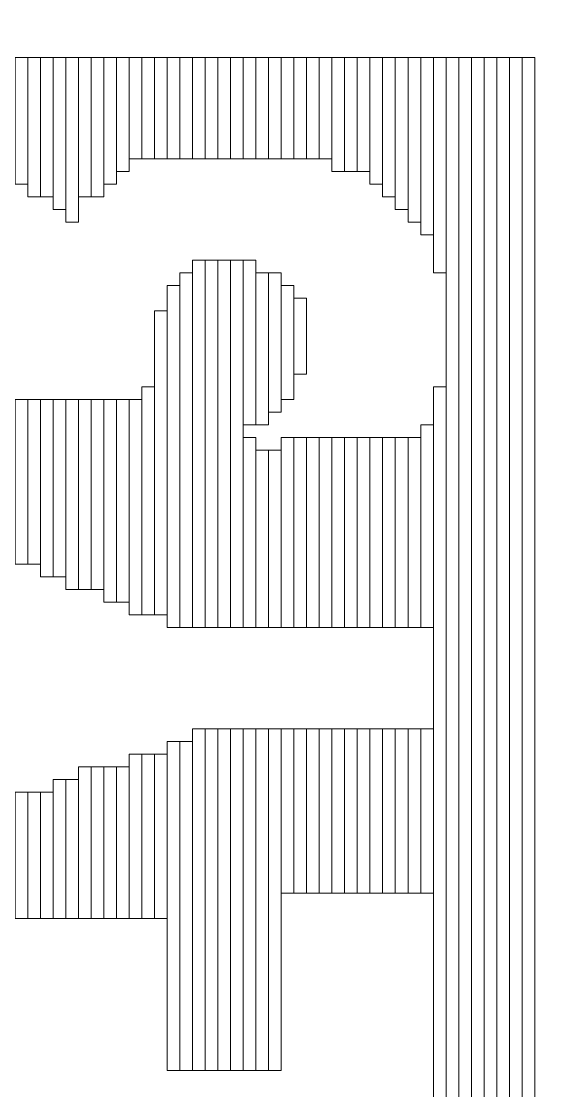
# Model space of a CAD drawing. Header units: millimetres. Extents: x -86 to 67, y -55 to 52.
# Drawn here: x 15.208 to 16.28, y -48.822 to -46.678 of the extents above; entities that cross this region are included whole.
import ezdxf

# ---------------------------------------------------------------- set-up
doc = ezdxf.new("R2010")
doc.units = ezdxf.units.MM
doc.header["$MEASUREMENT"] = 0
doc.layers.add('BG_OUTLINE', color=7, linetype='Continuous')
doc.layers.add('MA_PEN3', color=7, linetype='Continuous')

msp = doc.modelspace()

# ---------------------------------------------------------------- linework, layer by layer
at = {"layer": 'BG_OUTLINE', "color": 3, "lineweight": 9}
msp.add_open_spline([(-60.0926, 34.7331), (-60.0926, 34.7331), (63.7724, 34.7331), (63.7724, 34.7331), (63.7724, 34.7331), (64.585, 34.7336), (65.3646, 34.4113), (65.9396, 33.837), (65.9396, 33.837), (66.5146, 33.2627), (66.8379, 32.4797), (66.8384, 31.667), (66.8384, 31.667), (66.8384, 31.667), (66.8412, -52.28), (66.8412, -52.28), (66.8412, -52.28), (66.8412, -52.28), (66.8384, -52.1933), (66.8384, -52.1933), (66.8384, -52.1933), (66.8389, -53.006), (66.5166, -53.7856), (65.9424, -54.3606), (65.9424, -54.3606), (65.3681, -54.9356), (64.585, -55.2589), (63.7724, -55.2594), (63.7724, -55.2594), (63.7724, -55.2594), (-60.1869, -55.2594), (-60.1869, -55.2594), (-60.1869, -55.2594), (-60.1869, -55.2594), (-60.0853, -55.2518), (-60.0853, -55.2518), (-60.0853, -55.2518), (-60.8979, -55.2523), (-61.6775, -54.9299), (-62.2525, -54.3557), (-62.2525, -54.3557), (-62.8275, -53.7814), (-63.1508, -52.9984), (-63.1513, -52.1857), (-63.1513, -52.1857), (-63.1513, -52.1857), (-63.1587, 31.667), (-63.1587, 31.667), (-63.1587, 31.667), (-63.1592, 32.4797), (-62.8369, 33.2593), (-62.2626, 33.8343), (-62.2626, 33.8343), (-61.6883, 34.4093), (-60.9053, 34.7326), (-60.0926, 34.7331)], degree=3, knots=[0, 0, 0, 0, 0.071429, 0.071429, 0.071429, 0.071429, 0.142857, 0.142857, 0.142857, 0.142857, 0.214286, 0.214286, 0.214286, 0.214286, 0.285714, 0.285714, 0.285714, 0.285714, 0.357143, 0.357143, 0.357143, 0.357143, 0.428571, 0.428571, 0.428571, 0.428571, 0.5, 0.5, 0.5, 0.5, 0.571429, 0.571429, 0.571429, 0.571429, 0.642857, 0.642857, 0.642857, 0.642857, 0.714286, 0.714286, 0.714286, 0.714286, 0.785714, 0.785714, 0.785714, 0.785714, 0.857143, 0.857143, 0.857143, 0.857143, 0.928571, 0.928571, 0.928571, 0.928571, 1, 1, 1, 1], dxfattribs=at)
at = {"layer": 'MA_PEN3', "color": 5, "lineweight": 9}
for points in [[(15.2206, -47.0044), (15.2206, -47.0044), (15.1952, -47.0044), (15.1952, -47.0044), (15.1952, -47.0044), (15.1952, -47.0044), (15.1952, -46.7504), (15.1952, -46.7504), (15.1952, -46.7504), (15.1952, -46.7504), (15.2206, -46.7504), (15.2206, -46.7504), (15.2206, -46.7504), (15.2206, -46.7504), (15.2206, -47.0044), (15.2206, -47.0044)], [(15.246, -47.0298), (15.246, -47.0298), (15.2206, -47.0298), (15.2206, -47.0298), (15.2206, -47.0298), (15.2206, -47.0298), (15.2206, -46.7504), (15.2206, -46.7504), (15.2206, -46.7504), (15.2206, -46.7504), (15.246, -46.7504), (15.246, -46.7504), (15.246, -46.7504), (15.246, -46.7504), (15.246, -47.0298), (15.246, -47.0298)], [(15.2714, -47.0298), (15.2714, -47.0298), (15.246, -47.0298), (15.246, -47.0298), (15.246, -47.0298), (15.246, -47.0298), (15.246, -46.7504), (15.246, -46.7504), (15.246, -46.7504), (15.246, -46.7504), (15.2714, -46.7504), (15.2714, -46.7504), (15.2714, -46.7504), (15.2714, -46.7504), (15.2714, -47.0298), (15.2714, -47.0298)], [(15.2968, -47.0552), (15.2968, -47.0552), (15.2714, -47.0552), (15.2714, -47.0552), (15.2714, -47.0552), (15.2714, -47.0552), (15.2714, -46.7504), (15.2714, -46.7504), (15.2714, -46.7504), (15.2714, -46.7504), (15.2968, -46.7504), (15.2968, -46.7504), (15.2968, -46.7504), (15.2968, -46.7504), (15.2968, -47.0552), (15.2968, -47.0552)], [(15.3222, -47.0806), (15.3222, -47.0806), (15.2968, -47.0806), (15.2968, -47.0806), (15.2968, -47.0806), (15.2968, -47.0806), (15.2968, -46.7504), (15.2968, -46.7504), (15.2968, -46.7504), (15.2968, -46.7504), (15.3222, -46.7504), (15.3222, -46.7504), (15.3222, -46.7504), (15.3222, -46.7504), (15.3222, -47.0806), (15.3222, -47.0806)], [(15.3476, -47.0298), (15.3476, -47.0298), (15.3222, -47.0298), (15.3222, -47.0298), (15.3222, -47.0298), (15.3222, -47.0298), (15.3222, -46.7504), (15.3222, -46.7504), (15.3222, -46.7504), (15.3222, -46.7504), (15.3476, -46.7504), (15.3476, -46.7504), (15.3476, -46.7504), (15.3476, -46.7504), (15.3476, -47.0298), (15.3476, -47.0298)], [(15.373, -47.0298), (15.373, -47.0298), (15.3476, -47.0298), (15.3476, -47.0298), (15.3476, -47.0298), (15.3476, -47.0298), (15.3476, -46.7504), (15.3476, -46.7504), (15.3476, -46.7504), (15.3476, -46.7504), (15.373, -46.7504), (15.373, -46.7504), (15.373, -46.7504), (15.373, -46.7504), (15.373, -47.0298), (15.373, -47.0298)], [(15.3984, -47.0044), (15.3984, -47.0044), (15.373, -47.0044), (15.373, -47.0044), (15.373, -47.0044), (15.373, -47.0044), (15.373, -46.7504), (15.373, -46.7504), (15.373, -46.7504), (15.373, -46.7504), (15.3984, -46.7504), (15.3984, -46.7504), (15.3984, -46.7504), (15.3984, -46.7504), (15.3984, -47.0044), (15.3984, -47.0044)], [(15.4238, -46.979), (15.4238, -46.979), (15.3984, -46.979), (15.3984, -46.979), (15.3984, -46.979), (15.3984, -46.979), (15.3984, -46.7504), (15.3984, -46.7504), (15.3984, -46.7504), (15.3984, -46.7504), (15.4238, -46.7504), (15.4238, -46.7504), (15.4238, -46.7504), (15.4238, -46.7504), (15.4238, -46.979), (15.4238, -46.979)], [(15.4492, -46.9536), (15.4492, -46.9536), (15.4238, -46.9536), (15.4238, -46.9536), (15.4238, -46.9536), (15.4238, -46.9536), (15.4238, -46.7504), (15.4238, -46.7504), (15.4238, -46.7504), (15.4238, -46.7504), (15.4492, -46.7504), (15.4492, -46.7504), (15.4492, -46.7504), (15.4492, -46.7504), (15.4492, -46.9536), (15.4492, -46.9536)], [(15.4746, -46.9536), (15.4746, -46.9536), (15.4492, -46.9536), (15.4492, -46.9536), (15.4492, -46.9536), (15.4492, -46.9536), (15.4492, -46.7504), (15.4492, -46.7504), (15.4492, -46.7504), (15.4492, -46.7504), (15.4746, -46.7504), (15.4746, -46.7504), (15.4746, -46.7504), (15.4746, -46.7504), (15.4746, -46.9536), (15.4746, -46.9536)], [(15.5, -46.9536), (15.5, -46.9536), (15.4746, -46.9536), (15.4746, -46.9536), (15.4746, -46.9536), (15.4746, -46.9536), (15.4746, -46.7504), (15.4746, -46.7504), (15.4746, -46.7504), (15.4746, -46.7504), (15.5, -46.7504), (15.5, -46.7504), (15.5, -46.7504), (15.5, -46.7504), (15.5, -46.9536), (15.5, -46.9536)], [(15.5254, -46.9536), (15.5254, -46.9536), (15.5, -46.9536), (15.5, -46.9536), (15.5, -46.9536), (15.5, -46.9536), (15.5, -46.7504), (15.5, -46.7504), (15.5, -46.7504), (15.5, -46.7504), (15.5254, -46.7504), (15.5254, -46.7504), (15.5254, -46.7504), (15.5254, -46.7504), (15.5254, -46.9536), (15.5254, -46.9536)], [(15.5508, -46.9536), (15.5508, -46.9536), (15.5254, -46.9536), (15.5254, -46.9536), (15.5254, -46.9536), (15.5254, -46.9536), (15.5254, -46.7504), (15.5254, -46.7504), (15.5254, -46.7504), (15.5254, -46.7504), (15.5508, -46.7504), (15.5508, -46.7504), (15.5508, -46.7504), (15.5508, -46.7504), (15.5508, -46.9536), (15.5508, -46.9536)], [(15.5762, -46.9536), (15.5762, -46.9536), (15.5508, -46.9536), (15.5508, -46.9536), (15.5508, -46.9536), (15.5508, -46.9536), (15.5508, -46.7504), (15.5508, -46.7504), (15.5508, -46.7504), (15.5508, -46.7504), (15.5762, -46.7504), (15.5762, -46.7504), (15.5762, -46.7504), (15.5762, -46.7504), (15.5762, -46.9536), (15.5762, -46.9536)], [(15.6016, -46.9536), (15.6016, -46.9536), (15.5762, -46.9536), (15.5762, -46.9536), (15.5762, -46.9536), (15.5762, -46.9536), (15.5762, -46.7504), (15.5762, -46.7504), (15.5762, -46.7504), (15.5762, -46.7504), (15.6016, -46.7504), (15.6016, -46.7504), (15.6016, -46.7504), (15.6016, -46.7504), (15.6016, -46.9536), (15.6016, -46.9536)], [(15.627, -46.9536), (15.627, -46.9536), (15.6016, -46.9536), (15.6016, -46.9536), (15.6016, -46.9536), (15.6016, -46.9536), (15.6016, -46.7504), (15.6016, -46.7504), (15.6016, -46.7504), (15.6016, -46.7504), (15.627, -46.7504), (15.627, -46.7504), (15.627, -46.7504), (15.627, -46.7504), (15.627, -46.9536), (15.627, -46.9536)], [(15.6524, -46.9536), (15.6524, -46.9536), (15.627, -46.9536), (15.627, -46.9536), (15.627, -46.9536), (15.627, -46.9536), (15.627, -46.7504), (15.627, -46.7504), (15.627, -46.7504), (15.627, -46.7504), (15.6524, -46.7504), (15.6524, -46.7504), (15.6524, -46.7504), (15.6524, -46.7504), (15.6524, -46.9536), (15.6524, -46.9536)], [(15.6778, -46.9536), (15.6778, -46.9536), (15.6524, -46.9536), (15.6524, -46.9536), (15.6524, -46.9536), (15.6524, -46.9536), (15.6524, -46.7504), (15.6524, -46.7504), (15.6524, -46.7504), (15.6524, -46.7504), (15.6778, -46.7504), (15.6778, -46.7504), (15.6778, -46.7504), (15.6778, -46.7504), (15.6778, -46.9536), (15.6778, -46.9536)], [(15.7032, -46.9536), (15.7032, -46.9536), (15.6778, -46.9536), (15.6778, -46.9536), (15.6778, -46.9536), (15.6778, -46.9536), (15.6778, -46.7504), (15.6778, -46.7504), (15.6778, -46.7504), (15.6778, -46.7504), (15.7032, -46.7504), (15.7032, -46.7504), (15.7032, -46.7504), (15.7032, -46.7504), (15.7032, -46.9536), (15.7032, -46.9536)], [(15.7286, -46.9536), (15.7286, -46.9536), (15.7032, -46.9536), (15.7032, -46.9536), (15.7032, -46.9536), (15.7032, -46.9536), (15.7032, -46.7504), (15.7032, -46.7504), (15.7032, -46.7504), (15.7032, -46.7504), (15.7286, -46.7504), (15.7286, -46.7504), (15.7286, -46.7504), (15.7286, -46.7504), (15.7286, -46.9536), (15.7286, -46.9536)], [(15.754, -46.9536), (15.754, -46.9536), (15.7286, -46.9536), (15.7286, -46.9536), (15.7286, -46.9536), (15.7286, -46.9536), (15.7286, -46.7504), (15.7286, -46.7504), (15.7286, -46.7504), (15.7286, -46.7504), (15.754, -46.7504), (15.754, -46.7504), (15.754, -46.7504), (15.754, -46.7504), (15.754, -46.9536), (15.754, -46.9536)], [(15.7794, -46.9536), (15.7794, -46.9536), (15.754, -46.9536), (15.754, -46.9536), (15.754, -46.9536), (15.754, -46.9536), (15.754, -46.7504), (15.754, -46.7504), (15.754, -46.7504), (15.754, -46.7504), (15.7794, -46.7504), (15.7794, -46.7504), (15.7794, -46.7504), (15.7794, -46.7504), (15.7794, -46.9536), (15.7794, -46.9536)], [(15.8048, -46.9536), (15.8048, -46.9536), (15.7794, -46.9536), (15.7794, -46.9536), (15.7794, -46.9536), (15.7794, -46.9536), (15.7794, -46.7504), (15.7794, -46.7504), (15.7794, -46.7504), (15.7794, -46.7504), (15.8048, -46.7504), (15.8048, -46.7504), (15.8048, -46.7504), (15.8048, -46.7504), (15.8048, -46.9536), (15.8048, -46.9536)], [(15.8302, -46.9536), (15.8302, -46.9536), (15.8048, -46.9536), (15.8048, -46.9536), (15.8048, -46.9536), (15.8048, -46.9536), (15.8048, -46.7504), (15.8048, -46.7504), (15.8048, -46.7504), (15.8048, -46.7504), (15.8302, -46.7504), (15.8302, -46.7504), (15.8302, -46.7504), (15.8302, -46.7504), (15.8302, -46.9536), (15.8302, -46.9536)], [(15.8556, -46.979), (15.8556, -46.979), (15.8302, -46.979), (15.8302, -46.979), (15.8302, -46.979), (15.8302, -46.979), (15.8302, -46.7504), (15.8302, -46.7504), (15.8302, -46.7504), (15.8302, -46.7504), (15.8556, -46.7504), (15.8556, -46.7504), (15.8556, -46.7504), (15.8556, -46.7504), (15.8556, -46.979), (15.8556, -46.979)], [(15.881, -46.979), (15.881, -46.979), (15.8556, -46.979), (15.8556, -46.979), (15.8556, -46.979), (15.8556, -46.979), (15.8556, -46.7504), (15.8556, -46.7504), (15.8556, -46.7504), (15.8556, -46.7504), (15.881, -46.7504), (15.881, -46.7504), (15.881, -46.7504), (15.881, -46.7504), (15.881, -46.979), (15.881, -46.979)], [(15.9064, -46.979), (15.9064, -46.979), (15.881, -46.979), (15.881, -46.979), (15.881, -46.979), (15.881, -46.979), (15.881, -46.7504), (15.881, -46.7504), (15.881, -46.7504), (15.881, -46.7504), (15.9064, -46.7504), (15.9064, -46.7504), (15.9064, -46.7504), (15.9064, -46.7504), (15.9064, -46.979), (15.9064, -46.979)], [(15.9318, -47.0044), (15.9318, -47.0044), (15.9064, -47.0044), (15.9064, -47.0044), (15.9064, -47.0044), (15.9064, -47.0044), (15.9064, -46.7504), (15.9064, -46.7504), (15.9064, -46.7504), (15.9064, -46.7504), (15.9318, -46.7504), (15.9318, -46.7504), (15.9318, -46.7504), (15.9318, -46.7504), (15.9318, -47.0044), (15.9318, -47.0044)], [(15.9572, -47.0298), (15.9572, -47.0298), (15.9318, -47.0298), (15.9318, -47.0298), (15.9318, -47.0298), (15.9318, -47.0298), (15.9318, -46.7504), (15.9318, -46.7504), (15.9318, -46.7504), (15.9318, -46.7504), (15.9572, -46.7504), (15.9572, -46.7504), (15.9572, -46.7504), (15.9572, -46.7504), (15.9572, -47.0298), (15.9572, -47.0298)], [(15.9826, -47.0552), (15.9826, -47.0552), (15.9572, -47.0552), (15.9572, -47.0552), (15.9572, -47.0552), (15.9572, -47.0552), (15.9572, -46.7504), (15.9572, -46.7504), (15.9572, -46.7504), (15.9572, -46.7504), (15.9826, -46.7504), (15.9826, -46.7504), (15.9826, -46.7504), (15.9826, -46.7504), (15.9826, -47.0552), (15.9826, -47.0552)], [(16.008, -47.0806), (16.008, -47.0806), (15.9826, -47.0806), (15.9826, -47.0806), (15.9826, -47.0806), (15.9826, -47.0806), (15.9826, -46.7504), (15.9826, -46.7504), (15.9826, -46.7504), (15.9826, -46.7504), (16.008, -46.7504), (16.008, -46.7504), (16.008, -46.7504), (16.008, -46.7504), (16.008, -47.0806), (16.008, -47.0806)], [(16.0334, -47.106), (16.0334, -47.106), (16.008, -47.106), (16.008, -47.106), (16.008, -47.106), (16.008, -47.106), (16.008, -46.7504), (16.008, -46.7504), (16.008, -46.7504), (16.008, -46.7504), (16.0334, -46.7504), (16.0334, -46.7504), (16.0334, -46.7504), (16.0334, -46.7504), (16.0334, -47.106), (16.0334, -47.106)], [(16.0588, -47.1822), (16.0588, -47.1822), (16.0334, -47.1822), (16.0334, -47.1822), (16.0334, -47.1822), (16.0334, -47.1822), (16.0334, -46.7504), (16.0334, -46.7504), (16.0334, -46.7504), (16.0334, -46.7504), (16.0588, -46.7504), (16.0588, -46.7504), (16.0588, -46.7504), (16.0588, -46.7504), (16.0588, -47.1822), (16.0588, -47.1822)], [(16.0842, -51.805), (16.0842, -51.805), (16.0588, -51.805), (16.0588, -51.805), (16.0588, -51.805), (16.0588, -51.805), (16.0588, -46.7504), (16.0588, -46.7504), (16.0588, -46.7504), (16.0588, -46.7504), (16.0842, -46.7504), (16.0842, -46.7504), (16.0842, -46.7504), (16.0842, -46.7504), (16.0842, -51.805), (16.0842, -51.805)], [(16.1096, -51.805), (16.1096, -51.805), (16.0842, -51.805), (16.0842, -51.805), (16.0842, -51.805), (16.0842, -51.805), (16.0842, -46.7504), (16.0842, -46.7504), (16.0842, -46.7504), (16.0842, -46.7504), (16.1096, -46.7504), (16.1096, -46.7504), (16.1096, -46.7504), (16.1096, -46.7504), (16.1096, -51.805), (16.1096, -51.805)], [(16.135, -51.805), (16.135, -51.805), (16.1096, -51.805), (16.1096, -51.805), (16.1096, -51.805), (16.1096, -51.805), (16.1096, -46.7504), (16.1096, -46.7504), (16.1096, -46.7504), (16.1096, -46.7504), (16.135, -46.7504), (16.135, -46.7504), (16.135, -46.7504), (16.135, -46.7504), (16.135, -51.805), (16.135, -51.805)], [(16.1604, -51.805), (16.1604, -51.805), (16.135, -51.805), (16.135, -51.805), (16.135, -51.805), (16.135, -51.805), (16.135, -46.7504), (16.135, -46.7504), (16.135, -46.7504), (16.135, -46.7504), (16.1604, -46.7504), (16.1604, -46.7504), (16.1604, -46.7504), (16.1604, -46.7504), (16.1604, -51.805), (16.1604, -51.805)], [(16.1858, -51.805), (16.1858, -51.805), (16.1604, -51.805), (16.1604, -51.805), (16.1604, -51.805), (16.1604, -51.805), (16.1604, -46.7504), (16.1604, -46.7504), (16.1604, -46.7504), (16.1604, -46.7504), (16.1858, -46.7504), (16.1858, -46.7504), (16.1858, -46.7504), (16.1858, -46.7504), (16.1858, -51.805), (16.1858, -51.805)], [(16.2112, -51.805), (16.2112, -51.805), (16.1858, -51.805), (16.1858, -51.805), (16.1858, -51.805), (16.1858, -51.805), (16.1858, -46.7504), (16.1858, -46.7504), (16.1858, -46.7504), (16.1858, -46.7504), (16.2112, -46.7504), (16.2112, -46.7504), (16.2112, -46.7504), (16.2112, -46.7504), (16.2112, -51.805), (16.2112, -51.805)], [(16.2366, -51.805), (16.2366, -51.805), (16.2112, -51.805), (16.2112, -51.805), (16.2112, -51.805), (16.2112, -51.805), (16.2112, -46.7504), (16.2112, -46.7504), (16.2112, -46.7504), (16.2112, -46.7504), (16.2366, -46.7504), (16.2366, -46.7504), (16.2366, -46.7504), (16.2366, -46.7504), (16.2366, -51.805), (16.2366, -51.805)], [(15.5762, -47.8934), (15.5762, -47.8934), (15.5508, -47.8934), (15.5508, -47.8934), (15.5508, -47.8934), (15.5508, -47.8934), (15.5508, -47.1568), (15.5508, -47.1568), (15.5508, -47.1568), (15.5508, -47.1568), (15.5762, -47.1568), (15.5762, -47.1568), (15.5762, -47.1568), (15.5762, -47.1568), (15.5762, -47.8934), (15.5762, -47.8934)], [(15.6016, -47.8934), (15.6016, -47.8934), (15.5762, -47.8934), (15.5762, -47.8934), (15.5762, -47.8934), (15.5762, -47.8934), (15.5762, -47.1568), (15.5762, -47.1568), (15.5762, -47.1568), (15.5762, -47.1568), (15.6016, -47.1568), (15.6016, -47.1568), (15.6016, -47.1568), (15.6016, -47.1568), (15.6016, -47.8934), (15.6016, -47.8934)], [(15.627, -47.8934), (15.627, -47.8934), (15.6016, -47.8934), (15.6016, -47.8934), (15.6016, -47.8934), (15.6016, -47.8934), (15.6016, -47.1568), (15.6016, -47.1568), (15.6016, -47.1568), (15.6016, -47.1568), (15.627, -47.1568), (15.627, -47.1568), (15.627, -47.1568), (15.627, -47.1568), (15.627, -47.8934), (15.627, -47.8934)], [(15.6524, -47.8934), (15.6524, -47.8934), (15.627, -47.8934), (15.627, -47.8934), (15.627, -47.8934), (15.627, -47.8934), (15.627, -47.1568), (15.627, -47.1568), (15.627, -47.1568), (15.627, -47.1568), (15.6524, -47.1568), (15.6524, -47.1568), (15.6524, -47.1568), (15.6524, -47.1568), (15.6524, -47.8934), (15.6524, -47.8934)], [(15.6778, -47.487), (15.6778, -47.487), (15.6524, -47.487), (15.6524, -47.487), (15.6524, -47.487), (15.6524, -47.487), (15.6524, -47.1568), (15.6524, -47.1568), (15.6524, -47.1568), (15.6524, -47.1568), (15.6778, -47.1568), (15.6778, -47.1568), (15.6778, -47.1568), (15.6778, -47.1568), (15.6778, -47.487), (15.6778, -47.487)], [(15.5508, -47.8934), (15.5508, -47.8934), (15.5254, -47.8934), (15.5254, -47.8934), (15.5254, -47.8934), (15.5254, -47.8934), (15.5254, -47.1822), (15.5254, -47.1822), (15.5254, -47.1822), (15.5254, -47.1822), (15.5508, -47.1822), (15.5508, -47.1822), (15.5508, -47.1822), (15.5508, -47.1822), (15.5508, -47.8934), (15.5508, -47.8934)], [(15.7032, -47.487), (15.7032, -47.487), (15.6778, -47.487), (15.6778, -47.487), (15.6778, -47.487), (15.6778, -47.487), (15.6778, -47.1822), (15.6778, -47.1822), (15.6778, -47.1822), (15.6778, -47.1822), (15.7032, -47.1822), (15.7032, -47.1822), (15.7032, -47.1822), (15.7032, -47.1822), (15.7032, -47.487), (15.7032, -47.487)], [(15.7286, -47.4616), (15.7286, -47.4616), (15.7032, -47.4616), (15.7032, -47.4616), (15.7032, -47.4616), (15.7032, -47.4616), (15.7032, -47.1822), (15.7032, -47.1822), (15.7032, -47.1822), (15.7032, -47.1822), (15.7286, -47.1822), (15.7286, -47.1822), (15.7286, -47.1822), (15.7286, -47.1822), (15.7286, -47.4616), (15.7286, -47.4616)], [(15.5254, -47.8934), (15.5254, -47.8934), (15.5, -47.8934), (15.5, -47.8934), (15.5, -47.8934), (15.5, -47.8934), (15.5, -47.2076), (15.5, -47.2076), (15.5, -47.2076), (15.5, -47.2076), (15.5254, -47.2076), (15.5254, -47.2076), (15.5254, -47.2076), (15.5254, -47.2076), (15.5254, -47.8934), (15.5254, -47.8934)], [(15.754, -47.4362), (15.754, -47.4362), (15.7286, -47.4362), (15.7286, -47.4362), (15.7286, -47.4362), (15.7286, -47.4362), (15.7286, -47.2076), (15.7286, -47.2076), (15.7286, -47.2076), (15.7286, -47.2076), (15.754, -47.2076), (15.754, -47.2076), (15.754, -47.2076), (15.754, -47.2076), (15.754, -47.4362), (15.754, -47.4362)], [(15.7794, -47.3854), (15.7794, -47.3854), (15.754, -47.3854), (15.754, -47.3854), (15.754, -47.3854), (15.754, -47.3854), (15.754, -47.233), (15.754, -47.233), (15.754, -47.233), (15.754, -47.233), (15.7794, -47.233), (15.7794, -47.233), (15.7794, -47.233), (15.7794, -47.233), (15.7794, -47.3854), (15.7794, -47.3854)], [(15.5, -47.868), (15.5, -47.868), (15.4746, -47.868), (15.4746, -47.868), (15.4746, -47.868), (15.4746, -47.868), (15.4746, -47.2584), (15.4746, -47.2584), (15.4746, -47.2584), (15.4746, -47.2584), (15.5, -47.2584), (15.5, -47.2584), (15.5, -47.2584), (15.5, -47.2584), (15.5, -47.868), (15.5, -47.868)], [(15.4746, -47.868), (15.4746, -47.868), (15.4492, -47.868), (15.4492, -47.868), (15.4492, -47.868), (15.4492, -47.868), (15.4492, -47.4108), (15.4492, -47.4108), (15.4492, -47.4108), (15.4492, -47.4108), (15.4746, -47.4108), (15.4746, -47.4108), (15.4746, -47.4108), (15.4746, -47.4108), (15.4746, -47.868), (15.4746, -47.868)], [(16.0588, -51.805), (16.0588, -51.805), (16.0334, -51.805), (16.0334, -51.805), (16.0334, -51.805), (16.0334, -51.805), (16.0334, -47.4108), (16.0334, -47.4108), (16.0334, -47.4108), (16.0334, -47.4108), (16.0588, -47.4108), (16.0588, -47.4108), (16.0588, -47.4108), (16.0588, -47.4108), (16.0588, -51.805), (16.0588, -51.805)], [(15.2206, -47.7664), (15.2206, -47.7664), (15.1952, -47.7664), (15.1952, -47.7664), (15.1952, -47.7664), (15.1952, -47.7664), (15.1952, -47.4362), (15.1952, -47.4362), (15.1952, -47.4362), (15.1952, -47.4362), (15.2206, -47.4362), (15.2206, -47.4362), (15.2206, -47.4362), (15.2206, -47.4362), (15.2206, -47.7664), (15.2206, -47.7664)], [(15.246, -47.7664), (15.246, -47.7664), (15.2206, -47.7664), (15.2206, -47.7664), (15.2206, -47.7664), (15.2206, -47.7664), (15.2206, -47.4362), (15.2206, -47.4362), (15.2206, -47.4362), (15.2206, -47.4362), (15.246, -47.4362), (15.246, -47.4362), (15.246, -47.4362), (15.246, -47.4362), (15.246, -47.7664), (15.246, -47.7664)], [(15.2714, -47.7918), (15.2714, -47.7918), (15.246, -47.7918), (15.246, -47.7918), (15.246, -47.7918), (15.246, -47.7918), (15.246, -47.4362), (15.246, -47.4362), (15.246, -47.4362), (15.246, -47.4362), (15.2714, -47.4362), (15.2714, -47.4362), (15.2714, -47.4362), (15.2714, -47.4362), (15.2714, -47.7918), (15.2714, -47.7918)], [(15.2968, -47.7918), (15.2968, -47.7918), (15.2714, -47.7918), (15.2714, -47.7918), (15.2714, -47.7918), (15.2714, -47.7918), (15.2714, -47.4362), (15.2714, -47.4362), (15.2714, -47.4362), (15.2714, -47.4362), (15.2968, -47.4362), (15.2968, -47.4362), (15.2968, -47.4362), (15.2968, -47.4362), (15.2968, -47.7918), (15.2968, -47.7918)], [(15.3222, -47.8172), (15.3222, -47.8172), (15.2968, -47.8172), (15.2968, -47.8172), (15.2968, -47.8172), (15.2968, -47.8172), (15.2968, -47.4362), (15.2968, -47.4362), (15.2968, -47.4362), (15.2968, -47.4362), (15.3222, -47.4362), (15.3222, -47.4362), (15.3222, -47.4362), (15.3222, -47.4362), (15.3222, -47.8172), (15.3222, -47.8172)], [(15.3476, -47.8172), (15.3476, -47.8172), (15.3222, -47.8172), (15.3222, -47.8172), (15.3222, -47.8172), (15.3222, -47.8172), (15.3222, -47.4362), (15.3222, -47.4362), (15.3222, -47.4362), (15.3222, -47.4362), (15.3476, -47.4362), (15.3476, -47.4362), (15.3476, -47.4362), (15.3476, -47.4362), (15.3476, -47.8172), (15.3476, -47.8172)], [(15.373, -47.8172), (15.373, -47.8172), (15.3476, -47.8172), (15.3476, -47.8172), (15.3476, -47.8172), (15.3476, -47.8172), (15.3476, -47.4362), (15.3476, -47.4362), (15.3476, -47.4362), (15.3476, -47.4362), (15.373, -47.4362), (15.373, -47.4362), (15.373, -47.4362), (15.373, -47.4362), (15.373, -47.8172), (15.373, -47.8172)], [(15.3984, -47.8426), (15.3984, -47.8426), (15.373, -47.8426), (15.373, -47.8426), (15.373, -47.8426), (15.373, -47.8426), (15.373, -47.4362), (15.373, -47.4362), (15.373, -47.4362), (15.373, -47.4362), (15.3984, -47.4362), (15.3984, -47.4362), (15.3984, -47.4362), (15.3984, -47.4362), (15.3984, -47.8426), (15.3984, -47.8426)], [(15.4238, -47.8426), (15.4238, -47.8426), (15.3984, -47.8426), (15.3984, -47.8426), (15.3984, -47.8426), (15.3984, -47.8426), (15.3984, -47.4362), (15.3984, -47.4362), (15.3984, -47.4362), (15.3984, -47.4362), (15.4238, -47.4362), (15.4238, -47.4362), (15.4238, -47.4362), (15.4238, -47.4362), (15.4238, -47.8426), (15.4238, -47.8426)], [(15.4492, -47.868), (15.4492, -47.868), (15.4238, -47.868), (15.4238, -47.868), (15.4238, -47.868), (15.4238, -47.868), (15.4238, -47.4362), (15.4238, -47.4362), (15.4238, -47.4362), (15.4238, -47.4362), (15.4492, -47.4362), (15.4492, -47.4362), (15.4492, -47.4362), (15.4492, -47.4362), (15.4492, -47.868), (15.4492, -47.868)], [(16.0334, -47.8934), (16.0334, -47.8934), (16.008, -47.8934), (16.008, -47.8934), (16.008, -47.8934), (16.008, -47.8934), (16.008, -47.487), (16.008, -47.487), (16.008, -47.487), (16.008, -47.487), (16.0334, -47.487), (16.0334, -47.487), (16.0334, -47.487), (16.0334, -47.487), (16.0334, -47.8934), (16.0334, -47.8934)], [(15.6778, -47.8934), (15.6778, -47.8934), (15.6524, -47.8934), (15.6524, -47.8934), (15.6524, -47.8934), (15.6524, -47.8934), (15.6524, -47.5124), (15.6524, -47.5124), (15.6524, -47.5124), (15.6524, -47.5124), (15.6778, -47.5124), (15.6778, -47.5124), (15.6778, -47.5124), (15.6778, -47.5124), (15.6778, -47.8934), (15.6778, -47.8934)], [(15.754, -47.8934), (15.754, -47.8934), (15.7286, -47.8934), (15.7286, -47.8934), (15.7286, -47.8934), (15.7286, -47.8934), (15.7286, -47.5124), (15.7286, -47.5124), (15.7286, -47.5124), (15.7286, -47.5124), (15.754, -47.5124), (15.754, -47.5124), (15.754, -47.5124), (15.754, -47.5124), (15.754, -47.8934), (15.754, -47.8934)], [(15.7794, -47.8934), (15.7794, -47.8934), (15.754, -47.8934), (15.754, -47.8934), (15.754, -47.8934), (15.754, -47.8934), (15.754, -47.5124), (15.754, -47.5124), (15.754, -47.5124), (15.754, -47.5124), (15.7794, -47.5124), (15.7794, -47.5124), (15.7794, -47.5124), (15.7794, -47.5124), (15.7794, -47.8934), (15.7794, -47.8934)], [(15.8048, -47.8934), (15.8048, -47.8934), (15.7794, -47.8934), (15.7794, -47.8934), (15.7794, -47.8934), (15.7794, -47.8934), (15.7794, -47.5124), (15.7794, -47.5124), (15.7794, -47.5124), (15.7794, -47.5124), (15.8048, -47.5124), (15.8048, -47.5124), (15.8048, -47.5124), (15.8048, -47.5124), (15.8048, -47.8934), (15.8048, -47.8934)], [(15.8302, -47.8934), (15.8302, -47.8934), (15.8048, -47.8934), (15.8048, -47.8934), (15.8048, -47.8934), (15.8048, -47.8934), (15.8048, -47.5124), (15.8048, -47.5124), (15.8048, -47.5124), (15.8048, -47.5124), (15.8302, -47.5124), (15.8302, -47.5124), (15.8302, -47.5124), (15.8302, -47.5124), (15.8302, -47.8934), (15.8302, -47.8934)], [(15.8556, -47.8934), (15.8556, -47.8934), (15.8302, -47.8934), (15.8302, -47.8934), (15.8302, -47.8934), (15.8302, -47.8934), (15.8302, -47.5124), (15.8302, -47.5124), (15.8302, -47.5124), (15.8302, -47.5124), (15.8556, -47.5124), (15.8556, -47.5124), (15.8556, -47.5124), (15.8556, -47.5124), (15.8556, -47.8934), (15.8556, -47.8934)], [(15.881, -47.8934), (15.881, -47.8934), (15.8556, -47.8934), (15.8556, -47.8934), (15.8556, -47.8934), (15.8556, -47.8934), (15.8556, -47.5124), (15.8556, -47.5124), (15.8556, -47.5124), (15.8556, -47.5124), (15.881, -47.5124), (15.881, -47.5124), (15.881, -47.5124), (15.881, -47.5124), (15.881, -47.8934), (15.881, -47.8934)], [(15.9064, -47.8934), (15.9064, -47.8934), (15.881, -47.8934), (15.881, -47.8934), (15.881, -47.8934), (15.881, -47.8934), (15.881, -47.5124), (15.881, -47.5124), (15.881, -47.5124), (15.881, -47.5124), (15.9064, -47.5124), (15.9064, -47.5124), (15.9064, -47.5124), (15.9064, -47.5124), (15.9064, -47.8934), (15.9064, -47.8934)], [(15.9318, -47.8934), (15.9318, -47.8934), (15.9064, -47.8934), (15.9064, -47.8934), (15.9064, -47.8934), (15.9064, -47.8934), (15.9064, -47.5124), (15.9064, -47.5124), (15.9064, -47.5124), (15.9064, -47.5124), (15.9318, -47.5124), (15.9318, -47.5124), (15.9318, -47.5124), (15.9318, -47.5124), (15.9318, -47.8934), (15.9318, -47.8934)], [(15.9572, -47.8934), (15.9572, -47.8934), (15.9318, -47.8934), (15.9318, -47.8934), (15.9318, -47.8934), (15.9318, -47.8934), (15.9318, -47.5124), (15.9318, -47.5124), (15.9318, -47.5124), (15.9318, -47.5124), (15.9572, -47.5124), (15.9572, -47.5124), (15.9572, -47.5124), (15.9572, -47.5124), (15.9572, -47.8934), (15.9572, -47.8934)], [(15.9826, -47.8934), (15.9826, -47.8934), (15.9572, -47.8934), (15.9572, -47.8934), (15.9572, -47.8934), (15.9572, -47.8934), (15.9572, -47.5124), (15.9572, -47.5124), (15.9572, -47.5124), (15.9572, -47.5124), (15.9826, -47.5124), (15.9826, -47.5124), (15.9826, -47.5124), (15.9826, -47.5124), (15.9826, -47.8934), (15.9826, -47.8934)], [(16.008, -47.8934), (16.008, -47.8934), (15.9826, -47.8934), (15.9826, -47.8934), (15.9826, -47.8934), (15.9826, -47.8934), (15.9826, -47.5124), (15.9826, -47.5124), (15.9826, -47.5124), (15.9826, -47.5124), (16.008, -47.5124), (16.008, -47.5124), (16.008, -47.5124), (16.008, -47.5124), (16.008, -47.8934), (16.008, -47.8934)], [(15.7032, -47.8934), (15.7032, -47.8934), (15.6778, -47.8934), (15.6778, -47.8934), (15.6778, -47.8934), (15.6778, -47.8934), (15.6778, -47.5378), (15.6778, -47.5378), (15.6778, -47.5378), (15.6778, -47.5378), (15.7032, -47.5378), (15.7032, -47.5378), (15.7032, -47.5378), (15.7032, -47.5378), (15.7032, -47.8934), (15.7032, -47.8934)], [(15.7286, -47.8934), (15.7286, -47.8934), (15.7032, -47.8934), (15.7032, -47.8934), (15.7032, -47.8934), (15.7032, -47.8934), (15.7032, -47.5378), (15.7032, -47.5378), (15.7032, -47.5378), (15.7032, -47.5378), (15.7286, -47.5378), (15.7286, -47.5378), (15.7286, -47.5378), (15.7286, -47.5378), (15.7286, -47.8934), (15.7286, -47.8934)], [(15.5762, -48.7824), (15.5762, -48.7824), (15.5508, -48.7824), (15.5508, -48.7824), (15.5508, -48.7824), (15.5508, -48.7824), (15.5508, -48.0966), (15.5508, -48.0966), (15.5508, -48.0966), (15.5508, -48.0966), (15.5762, -48.0966), (15.5762, -48.0966), (15.5762, -48.0966), (15.5762, -48.0966), (15.5762, -48.7824), (15.5762, -48.7824)], [(15.6016, -48.7824), (15.6016, -48.7824), (15.5762, -48.7824), (15.5762, -48.7824), (15.5762, -48.7824), (15.5762, -48.7824), (15.5762, -48.0966), (15.5762, -48.0966), (15.5762, -48.0966), (15.5762, -48.0966), (15.6016, -48.0966), (15.6016, -48.0966), (15.6016, -48.0966), (15.6016, -48.0966), (15.6016, -48.7824), (15.6016, -48.7824)], [(15.627, -48.7824), (15.627, -48.7824), (15.6016, -48.7824), (15.6016, -48.7824), (15.6016, -48.7824), (15.6016, -48.7824), (15.6016, -48.0966), (15.6016, -48.0966), (15.6016, -48.0966), (15.6016, -48.0966), (15.627, -48.0966), (15.627, -48.0966), (15.627, -48.0966), (15.627, -48.0966), (15.627, -48.7824), (15.627, -48.7824)], [(15.6524, -48.7824), (15.6524, -48.7824), (15.627, -48.7824), (15.627, -48.7824), (15.627, -48.7824), (15.627, -48.7824), (15.627, -48.0966), (15.627, -48.0966), (15.627, -48.0966), (15.627, -48.0966), (15.6524, -48.0966), (15.6524, -48.0966), (15.6524, -48.0966), (15.6524, -48.0966), (15.6524, -48.7824), (15.6524, -48.7824)], [(15.6778, -48.7824), (15.6778, -48.7824), (15.6524, -48.7824), (15.6524, -48.7824), (15.6524, -48.7824), (15.6524, -48.7824), (15.6524, -48.0966), (15.6524, -48.0966), (15.6524, -48.0966), (15.6524, -48.0966), (15.6778, -48.0966), (15.6778, -48.0966), (15.6778, -48.0966), (15.6778, -48.0966), (15.6778, -48.7824), (15.6778, -48.7824)], [(15.7032, -48.7824), (15.7032, -48.7824), (15.6778, -48.7824), (15.6778, -48.7824), (15.6778, -48.7824), (15.6778, -48.7824), (15.6778, -48.0966), (15.6778, -48.0966), (15.6778, -48.0966), (15.6778, -48.0966), (15.7032, -48.0966), (15.7032, -48.0966), (15.7032, -48.0966), (15.7032, -48.0966), (15.7032, -48.7824), (15.7032, -48.7824)], [(15.7286, -48.7824), (15.7286, -48.7824), (15.7032, -48.7824), (15.7032, -48.7824), (15.7032, -48.7824), (15.7032, -48.7824), (15.7032, -48.0966), (15.7032, -48.0966), (15.7032, -48.0966), (15.7032, -48.0966), (15.7286, -48.0966), (15.7286, -48.0966), (15.7286, -48.0966), (15.7286, -48.0966), (15.7286, -48.7824), (15.7286, -48.7824)], [(15.754, -48.4268), (15.754, -48.4268), (15.7286, -48.4268), (15.7286, -48.4268), (15.7286, -48.4268), (15.7286, -48.4268), (15.7286, -48.0966), (15.7286, -48.0966), (15.7286, -48.0966), (15.7286, -48.0966), (15.754, -48.0966), (15.754, -48.0966), (15.754, -48.0966), (15.754, -48.0966), (15.754, -48.4268), (15.754, -48.4268)], [(15.7794, -48.4268), (15.7794, -48.4268), (15.754, -48.4268), (15.754, -48.4268), (15.754, -48.4268), (15.754, -48.4268), (15.754, -48.0966), (15.754, -48.0966), (15.754, -48.0966), (15.754, -48.0966), (15.7794, -48.0966), (15.7794, -48.0966), (15.7794, -48.0966), (15.7794, -48.0966), (15.7794, -48.4268), (15.7794, -48.4268)], [(15.8048, -48.4268), (15.8048, -48.4268), (15.7794, -48.4268), (15.7794, -48.4268), (15.7794, -48.4268), (15.7794, -48.4268), (15.7794, -48.0966), (15.7794, -48.0966), (15.7794, -48.0966), (15.7794, -48.0966), (15.8048, -48.0966), (15.8048, -48.0966), (15.8048, -48.0966), (15.8048, -48.0966), (15.8048, -48.4268), (15.8048, -48.4268)], [(15.8302, -48.4268), (15.8302, -48.4268), (15.8048, -48.4268), (15.8048, -48.4268), (15.8048, -48.4268), (15.8048, -48.4268), (15.8048, -48.0966), (15.8048, -48.0966), (15.8048, -48.0966), (15.8048, -48.0966), (15.8302, -48.0966), (15.8302, -48.0966), (15.8302, -48.0966), (15.8302, -48.0966), (15.8302, -48.4268), (15.8302, -48.4268)], [(15.8556, -48.4268), (15.8556, -48.4268), (15.8302, -48.4268), (15.8302, -48.4268), (15.8302, -48.4268), (15.8302, -48.4268), (15.8302, -48.0966), (15.8302, -48.0966), (15.8302, -48.0966), (15.8302, -48.0966), (15.8556, -48.0966), (15.8556, -48.0966), (15.8556, -48.0966), (15.8556, -48.0966), (15.8556, -48.4268), (15.8556, -48.4268)], [(15.881, -48.4268), (15.881, -48.4268), (15.8556, -48.4268), (15.8556, -48.4268), (15.8556, -48.4268), (15.8556, -48.4268), (15.8556, -48.0966), (15.8556, -48.0966), (15.8556, -48.0966), (15.8556, -48.0966), (15.881, -48.0966), (15.881, -48.0966), (15.881, -48.0966), (15.881, -48.0966), (15.881, -48.4268), (15.881, -48.4268)], [(15.9064, -48.4268), (15.9064, -48.4268), (15.881, -48.4268), (15.881, -48.4268), (15.881, -48.4268), (15.881, -48.4268), (15.881, -48.0966), (15.881, -48.0966), (15.881, -48.0966), (15.881, -48.0966), (15.9064, -48.0966), (15.9064, -48.0966), (15.9064, -48.0966), (15.9064, -48.0966), (15.9064, -48.4268), (15.9064, -48.4268)], [(15.9318, -48.4268), (15.9318, -48.4268), (15.9064, -48.4268), (15.9064, -48.4268), (15.9064, -48.4268), (15.9064, -48.4268), (15.9064, -48.0966), (15.9064, -48.0966), (15.9064, -48.0966), (15.9064, -48.0966), (15.9318, -48.0966), (15.9318, -48.0966), (15.9318, -48.0966), (15.9318, -48.0966), (15.9318, -48.4268), (15.9318, -48.4268)], [(15.9572, -48.4268), (15.9572, -48.4268), (15.9318, -48.4268), (15.9318, -48.4268), (15.9318, -48.4268), (15.9318, -48.4268), (15.9318, -48.0966), (15.9318, -48.0966), (15.9318, -48.0966), (15.9318, -48.0966), (15.9572, -48.0966), (15.9572, -48.0966), (15.9572, -48.0966), (15.9572, -48.0966), (15.9572, -48.4268), (15.9572, -48.4268)], [(15.9826, -48.4268), (15.9826, -48.4268), (15.9572, -48.4268), (15.9572, -48.4268), (15.9572, -48.4268), (15.9572, -48.4268), (15.9572, -48.0966), (15.9572, -48.0966), (15.9572, -48.0966), (15.9572, -48.0966), (15.9826, -48.0966), (15.9826, -48.0966), (15.9826, -48.0966), (15.9826, -48.0966), (15.9826, -48.4268), (15.9826, -48.4268)], [(16.008, -48.4268), (16.008, -48.4268), (15.9826, -48.4268), (15.9826, -48.4268), (15.9826, -48.4268), (15.9826, -48.4268), (15.9826, -48.0966), (15.9826, -48.0966), (15.9826, -48.0966), (15.9826, -48.0966), (16.008, -48.0966), (16.008, -48.0966), (16.008, -48.0966), (16.008, -48.0966), (16.008, -48.4268), (16.008, -48.4268)], [(16.0334, -48.4268), (16.0334, -48.4268), (16.008, -48.4268), (16.008, -48.4268), (16.008, -48.4268), (16.008, -48.4268), (16.008, -48.0966), (16.008, -48.0966), (16.008, -48.0966), (16.008, -48.0966), (16.0334, -48.0966), (16.0334, -48.0966), (16.0334, -48.0966), (16.0334, -48.0966), (16.0334, -48.4268), (16.0334, -48.4268)], [(15.5254, -48.7824), (15.5254, -48.7824), (15.5, -48.7824), (15.5, -48.7824), (15.5, -48.7824), (15.5, -48.7824), (15.5, -48.122), (15.5, -48.122), (15.5, -48.122), (15.5, -48.122), (15.5254, -48.122), (15.5254, -48.122), (15.5254, -48.122), (15.5254, -48.122), (15.5254, -48.7824), (15.5254, -48.7824)], [(15.5508, -48.7824), (15.5508, -48.7824), (15.5254, -48.7824), (15.5254, -48.7824), (15.5254, -48.7824), (15.5254, -48.7824), (15.5254, -48.122), (15.5254, -48.122), (15.5254, -48.122), (15.5254, -48.122), (15.5508, -48.122), (15.5508, -48.122), (15.5508, -48.122), (15.5508, -48.122), (15.5508, -48.7824), (15.5508, -48.7824)], [(15.4492, -48.4776), (15.4492, -48.4776), (15.4238, -48.4776), (15.4238, -48.4776), (15.4238, -48.4776), (15.4238, -48.4776), (15.4238, -48.1474), (15.4238, -48.1474), (15.4238, -48.1474), (15.4238, -48.1474), (15.4492, -48.1474), (15.4492, -48.1474), (15.4492, -48.1474), (15.4492, -48.1474), (15.4492, -48.4776), (15.4492, -48.4776)], [(15.4746, -48.4776), (15.4746, -48.4776), (15.4492, -48.4776), (15.4492, -48.4776), (15.4492, -48.4776), (15.4492, -48.4776), (15.4492, -48.1474), (15.4492, -48.1474), (15.4492, -48.1474), (15.4492, -48.1474), (15.4746, -48.1474), (15.4746, -48.1474), (15.4746, -48.1474), (15.4746, -48.1474), (15.4746, -48.4776), (15.4746, -48.4776)], [(15.5, -48.4776), (15.5, -48.4776), (15.4746, -48.4776), (15.4746, -48.4776), (15.4746, -48.4776), (15.4746, -48.4776), (15.4746, -48.1474), (15.4746, -48.1474), (15.4746, -48.1474), (15.4746, -48.1474), (15.5, -48.1474), (15.5, -48.1474), (15.5, -48.1474), (15.5, -48.1474), (15.5, -48.4776), (15.5, -48.4776)], [(15.3476, -48.4776), (15.3476, -48.4776), (15.3222, -48.4776), (15.3222, -48.4776), (15.3222, -48.4776), (15.3222, -48.4776), (15.3222, -48.1728), (15.3222, -48.1728), (15.3222, -48.1728), (15.3222, -48.1728), (15.3476, -48.1728), (15.3476, -48.1728), (15.3476, -48.1728), (15.3476, -48.1728), (15.3476, -48.4776), (15.3476, -48.4776)], [(15.373, -48.4776), (15.373, -48.4776), (15.3476, -48.4776), (15.3476, -48.4776), (15.3476, -48.4776), (15.3476, -48.4776), (15.3476, -48.1728), (15.3476, -48.1728), (15.3476, -48.1728), (15.3476, -48.1728), (15.373, -48.1728), (15.373, -48.1728), (15.373, -48.1728), (15.373, -48.1728), (15.373, -48.4776), (15.373, -48.4776)], [(15.3984, -48.4776), (15.3984, -48.4776), (15.373, -48.4776), (15.373, -48.4776), (15.373, -48.4776), (15.373, -48.4776), (15.373, -48.1728), (15.373, -48.1728), (15.373, -48.1728), (15.373, -48.1728), (15.3984, -48.1728), (15.3984, -48.1728), (15.3984, -48.1728), (15.3984, -48.1728), (15.3984, -48.4776), (15.3984, -48.4776)], [(15.4238, -48.4776), (15.4238, -48.4776), (15.3984, -48.4776), (15.3984, -48.4776), (15.3984, -48.4776), (15.3984, -48.4776), (15.3984, -48.1728), (15.3984, -48.1728), (15.3984, -48.1728), (15.3984, -48.1728), (15.4238, -48.1728), (15.4238, -48.1728), (15.4238, -48.1728), (15.4238, -48.1728), (15.4238, -48.4776), (15.4238, -48.4776)], [(15.2968, -48.4776), (15.2968, -48.4776), (15.2714, -48.4776), (15.2714, -48.4776), (15.2714, -48.4776), (15.2714, -48.4776), (15.2714, -48.1982), (15.2714, -48.1982), (15.2714, -48.1982), (15.2714, -48.1982), (15.2968, -48.1982), (15.2968, -48.1982), (15.2968, -48.1982), (15.2968, -48.1982), (15.2968, -48.4776), (15.2968, -48.4776)], [(15.3222, -48.4776), (15.3222, -48.4776), (15.2968, -48.4776), (15.2968, -48.4776), (15.2968, -48.4776), (15.2968, -48.4776), (15.2968, -48.1982), (15.2968, -48.1982), (15.2968, -48.1982), (15.2968, -48.1982), (15.3222, -48.1982), (15.3222, -48.1982), (15.3222, -48.1982), (15.3222, -48.1982), (15.3222, -48.4776), (15.3222, -48.4776)], [(15.2206, -48.4776), (15.2206, -48.4776), (15.1952, -48.4776), (15.1952, -48.4776), (15.1952, -48.4776), (15.1952, -48.4776), (15.1952, -48.2236), (15.1952, -48.2236), (15.1952, -48.2236), (15.1952, -48.2236), (15.2206, -48.2236), (15.2206, -48.2236), (15.2206, -48.2236), (15.2206, -48.2236), (15.2206, -48.4776), (15.2206, -48.4776)], [(15.246, -48.4776), (15.246, -48.4776), (15.2206, -48.4776), (15.2206, -48.4776), (15.2206, -48.4776), (15.2206, -48.4776), (15.2206, -48.2236), (15.2206, -48.2236), (15.2206, -48.2236), (15.2206, -48.2236), (15.246, -48.2236), (15.246, -48.2236), (15.246, -48.2236), (15.246, -48.2236), (15.246, -48.4776), (15.246, -48.4776)], [(15.2714, -48.4776), (15.2714, -48.4776), (15.246, -48.4776), (15.246, -48.4776), (15.246, -48.4776), (15.246, -48.4776), (15.246, -48.2236), (15.246, -48.2236), (15.246, -48.2236), (15.246, -48.2236), (15.2714, -48.2236), (15.2714, -48.2236), (15.2714, -48.2236), (15.2714, -48.2236), (15.2714, -48.4776), (15.2714, -48.4776)]]:
    msp.add_open_spline(points, degree=3, knots=[0, 0, 0, 0, 0.25, 0.25, 0.25, 0.25, 0.5, 0.5, 0.5, 0.5, 0.75, 0.75, 0.75, 0.75, 1, 1, 1, 1], dxfattribs=at)

doc.saveas('drawing.dxf')
